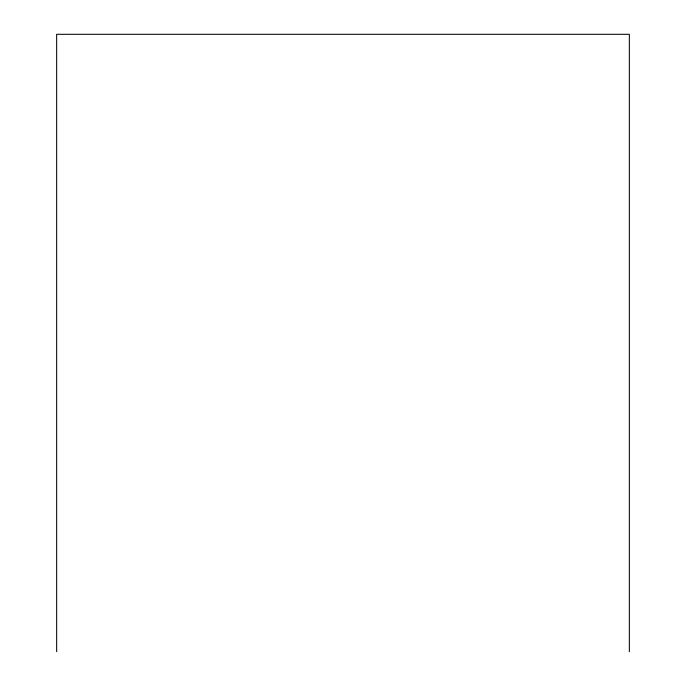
<?xml version="1.0" encoding="UTF-8"?>
<svg xmlns="http://www.w3.org/2000/svg" width="686" height="686" viewBox="0 0 686 686"><rect width="100%" height="100%" fill="white"/><g stroke="black" fill="none" stroke-linecap="round" stroke-linejoin="round"><path stroke-width="1.03" d="M629.345 651.7L629.345 34.3L56.655 34.3L56.655 651.7"/></g></svg>
